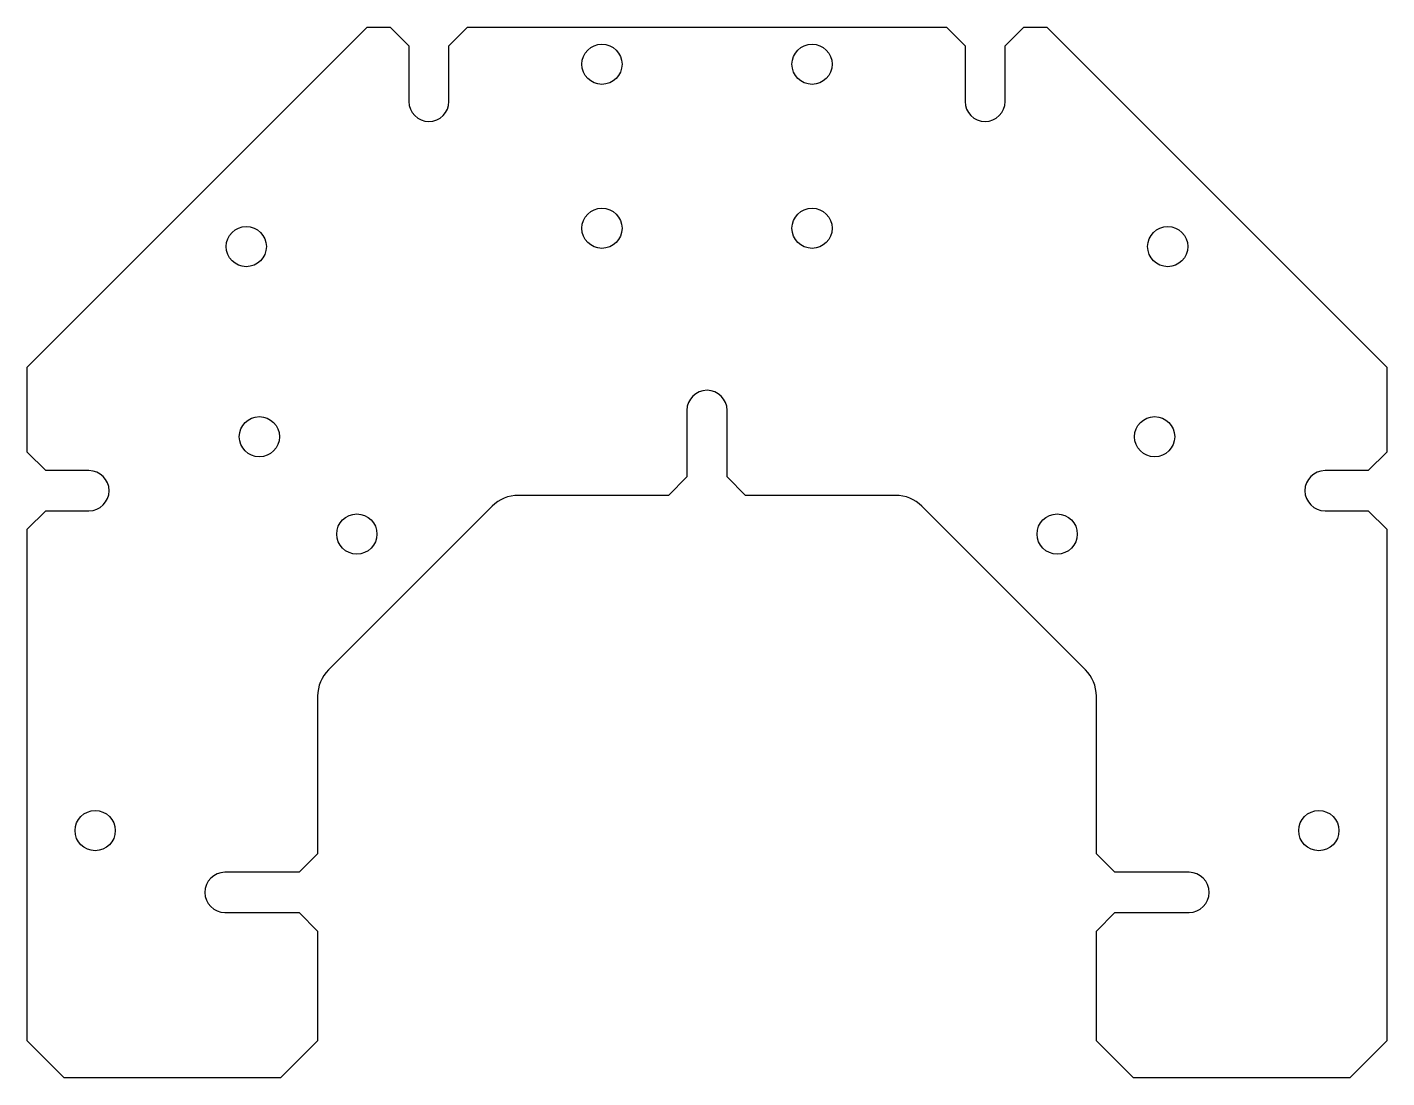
# Model space of a CAD drawing. Header units: millimetres. Extents: x -110 to 110, y -90 to 80.
import ezdxf

# ---------------------------------------------------------------- set-up
doc = ezdxf.new("R2010")
doc.units = ezdxf.units.MM
doc.layers.get('0').update_dxf_attribs({"linetype": 'CONTINUOUS'})

msp = doc.modelspace()

# ---------------------------------------------------------------- linework, layer by layer
msp.add_lwpolyline([(-63, -84), (-69, -90), (-104, -90), (-110, -84), (-110, -1.25), (-107, 1.75), (-100, 1.75, 1), (-100, 8.25), (-107, 8.25), (-110, 11.25), (-110, 25), (-55, 80), (-51.25, 80), (-48.25, 77), (-48.25, 68, 1), (-41.75, 68), (-41.75, 77), (-38.75, 80), (38.75, 80), (41.75, 77), (41.75, 68, 1), (48.25, 68), (48.25, 77), (51.25, 80), (55, 80), (110, 25), (110, 11.25), (107, 8.25), (100, 8.25, 1), (100, 1.75), (107, 1.75), (110, -1.25), (110, -84), (104, -90), (69, -90), (63, -84), (63, -66.25), (66, -63.25), (78, -63.25, 1), (78, -56.75), (66, -56.75), (63, -53.75), (63, -28.23, 0.198912), (61.24, -23.99), (34.76, 2.5, 0.198912), (30.51, 4.25), (6.25, 4.25), (3.25, 7.25), (3.25, 18, 1), (-3.25, 18), (-3.25, 7.25), (-6.25, 4.25), (-30.51, 4.25, 0.198912), (-34.76, 2.5), (-61.24, -23.99, 0.198912), (-63, -28.23), (-63, -53.75), (-66, -56.75), (-78, -56.75, 1), (-78, -63.25), (-66, -63.25), (-63, -66.25)], format="xyb", close=True)
for centre in [(-17, 74), (17, 74), (-17, 47.46), (17, 47.46), (-74.55, 44.5), (74.55, 44.5), (-72.43, 13.74), (72.43, 13.74), (-56.66, -2.02), (56.66, -2.02), (-99, -50), (99, -50)]:
    msp.add_circle(centre, 3.25)

doc.saveas('drawing.dxf')
